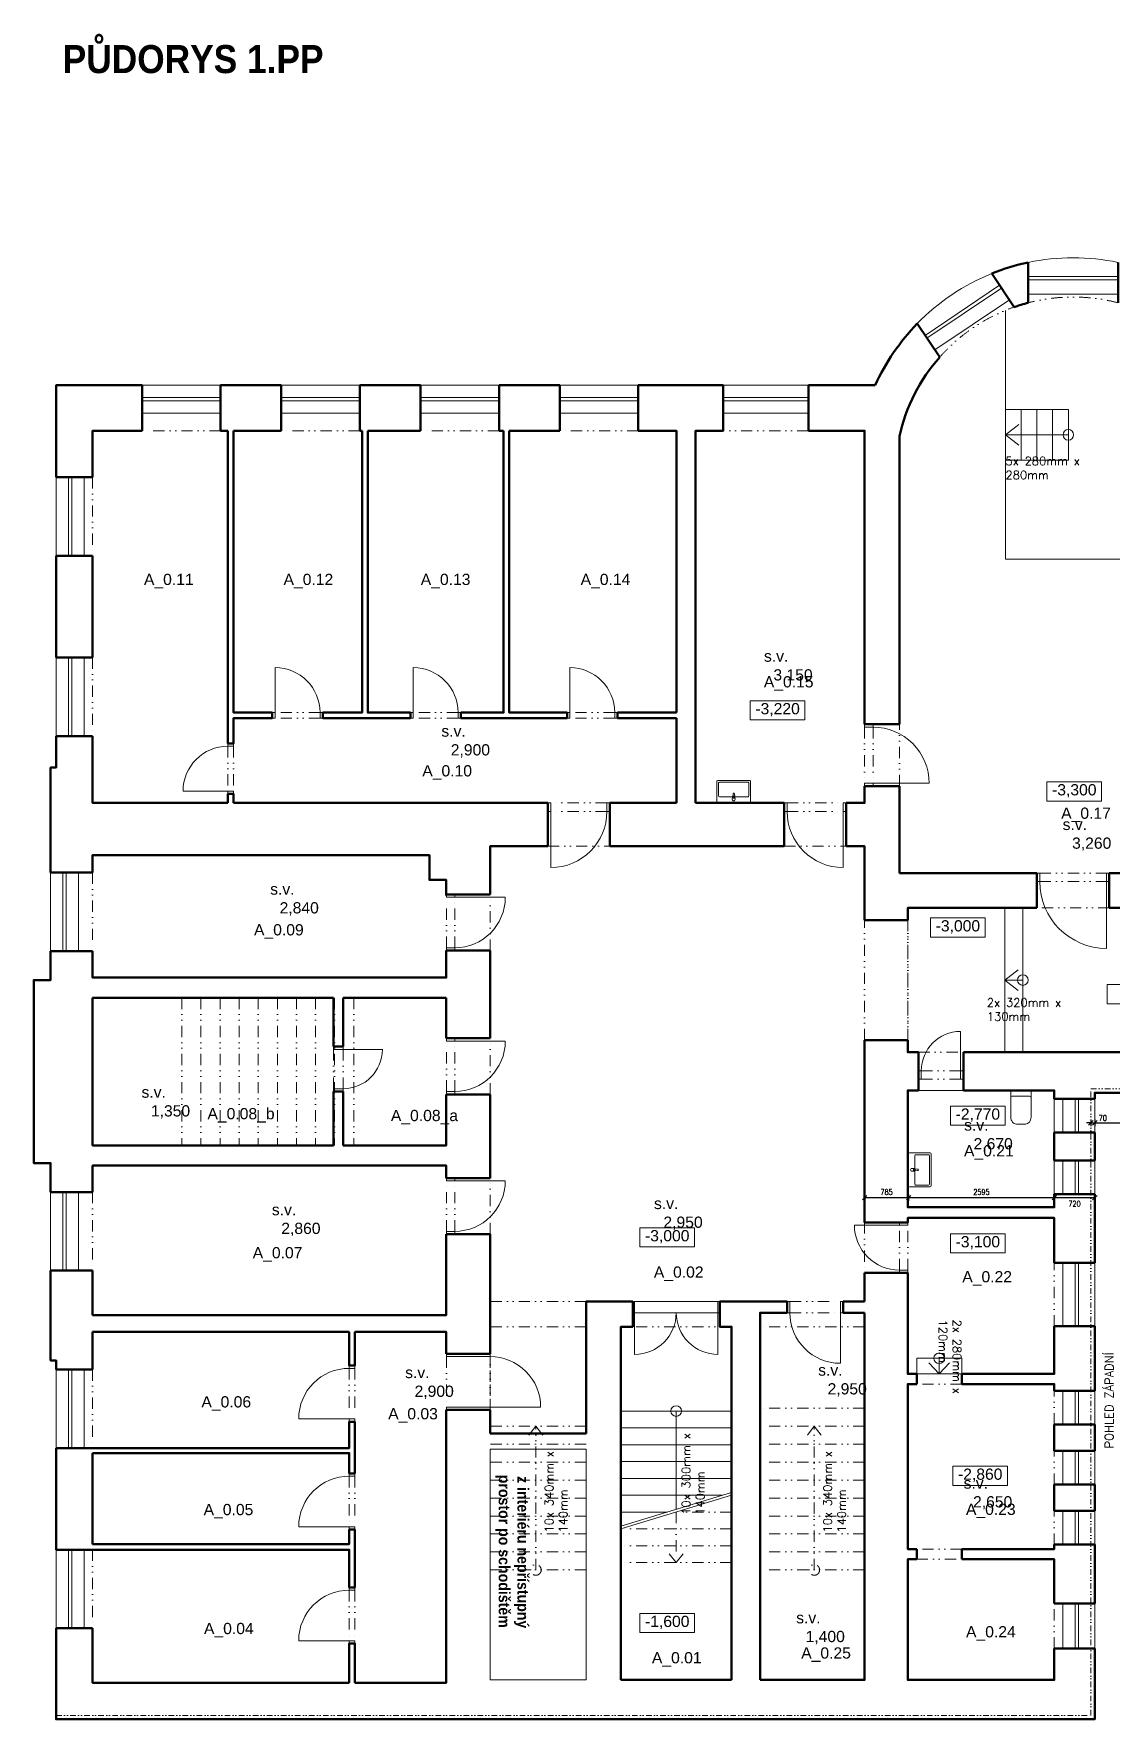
# Model space of a CAD drawing. Header units: millimetres. Extents: x 89194 to 559352, y -753138 to -204019.
# Drawn here: x 312549 to 331744, y -340980 to -310960 of the extents above; entities that cross this region are included whole.
import ezdxf

# ---------------------------------------------------------------- set-up
doc = ezdxf.new("R2010")
doc.units = ezdxf.units.MM
doc.header["$LTSCALE"] = 400
doc.header["$PDMODE"] = 3
doc.linetypes.add('DIVIDE', pattern=[1.25, 0.5, -0.25, 0, -0.25, 0, -0.25])
for name, color, linetype, lineweight in [('RG_dveře', 3, 'Continuous', 9), ('RG_koty', 7, 'Continuous', 9), ('RG_okna', 3, 'Continuous', 9), ('RG_pohled', 200, 'Continuous', 9), ('RG_popisy', 11, 'Continuous', 9), ('RG_schodiště', 94, 'Continuous', 9), ('RG_zařízováky', 4, 'Continuous', 9), ('RG_zdivo stavajici', 30, 'Continuous', 50), ('RG_zdivo stávající', 30, 'Continuous', 50), ('RG_čerch 2', 6, 'DIVIDE', 9)]:
    doc.layers.add(name, color=color, linetype=linetype, lineweight=lineweight)
doc.styles.add('Arial 100', font='Arial.ttf', dxfattribs={"height": 100})
doc.styles.add('Arial 250', font='Arial Bold.ttf', dxfattribs={"height": 250})
doc.styles.add('Arial 350', font='Arial Bold.ttf', dxfattribs={"height": 350})
doc.styles.add('Koty', font='romans.shx', dxfattribs={"width": 0.8})
doc.styles.get("Standard").update_dxf_attribs({"font": 'romans.shx', "height": 100})
doc.dimstyles.new('RG_50_vnitřní', dxfattribs={"dimscale": 50, "dimtxt": 2, "dimasz": 1.6, "dimexe": 1.15, "dimexo": 0, "dimgap": 1, "dimtad": 1, "dimdec": 0, "dimrnd": 5, "dimzin": 0, "dimdsep": 46, "dimtxsty": 'Koty', "dimblk1": 'OBLIQUE', "dimblk2": 'OBLIQUE', "dimsah": 1, "dimcen": 0.09, "dimclrd": 256, "dimclre": 256, "dimclrt": 2, "dimazin": 0, "dimtfac": 1, "dimtdec": 0, "dimtmove": 2, "dimatfit": 3, "dimfxl": 1.15, "dimfxlon": 1, "dimtolj": 1, "dimtzin": 0, "dimarcsym": 0})

# ---------------------------------------------------------------- blocks, each defined once
blk = doc.blocks.new('okno_oblouk')
at = {"layer": 'RG_okna'}
for points in [[(109066, -107732), (110666, -107732)], [(109066, -107985), (110666, -107985)], [(109066, -108045), (110666, -108045)]]:
    blk.add_lwpolyline(points, dxfattribs=at)
blk.add_arc((109866, -104509), 3871, 258.0738, 281.9262, dxfattribs=at)
at = {"layer": 'RG_zdivo stávající'}
for points in [[(109066, -107577), (109066, -108296)], [(110666, -107577), (110666, -108296)]]:
    blk.add_lwpolyline(points, dxfattribs=at)
at = {"layer": 'RG_čerch 2'}
blk.add_arc((109866, -104509), 3171, 255.3884, 284.6116, dxfattribs=at)
blk = doc.blocks.new('*U30')
blk.add_line((-350, -293), (-350, -1293))
for points in [[(-400, -143), (-350, -143), (-350, -293), (-400, -293)], [(700, -143), (650, -143), (650, -293), (700, -293)]]:
    blk.add_lwpolyline(points)
blk.add_arc((-350, -293), 1000, 270, 0)
at = {"layer": 'RG_zdivo stávající'}
for p, q in [((-400, -143), (-400, -293)), ((700, -143), (700, -293))]:
    blk.add_line(p, q, dxfattribs=at)
at = {"layer": 'RG_čerch 2'}
for p, q in [((650, -143), (-350, -143)), ((650, -293), (-350, -293))]:
    blk.add_line(p, q, dxfattribs=at)
blk = doc.blocks.new('*U31')
blk.add_line((350, -293), (350, -993))
for points in [[(-400, -143), (-350, -143), (-350, -293), (-400, -293)], [(400, -143), (350, -143), (350, -293), (400, -293)]]:
    blk.add_lwpolyline(points)
blk.add_arc((350, -293), 700, 180, 270)
at = {"layer": 'RG_zdivo stávající'}
for p, q in [((-400, -143), (-400, -293)), ((400, -143), (400, -293))]:
    blk.add_line(p, q, dxfattribs=at)
at = {"layer": 'RG_čerch 2'}
for p, q in [((-350, -143), (350, -143)), ((-350, -293), (350, -293))]:
    blk.add_line(p, q, dxfattribs=at)
blk = doc.blocks.new('umyv_16')
at = {"layer": 'RG_zařízováky', "linetype": 'Continuous', "lineweight": 20}
for p, q in [((303632, -112272), (303632, -112842)), ((304017, -112257), (303647, -112257)), ((304032, -112842), (304032, -112272)), ((303692, -112532), (303734, -112536)), ((303732, -112544), (303717, -112544)), ((303717, -112544), (303717, -112571)), ((303717, -112571), (303732, -112571)), ((303742, -112302), (303742, -112812)), ((303743, -112540), (303796, -112546)), ((303796, -112568), (303743, -112575)), ((303987, -112287), (303757, -112287)), ((304002, -112812), (304002, -112302)), ((303647, -112857), (304017, -112857)), ((303734, -112578), (303692, -112582)), ((303757, -112827), (303987, -112827))]:
    blk.add_line(p, q, dxfattribs=at)
at = {"layer": 'RG_zařízováky', "linetype": 'Continuous', "lineweight": 20, "extrusion": (0, 0, -1)}
for centre, major_axis, start_param, end_param in [((303647, -112272), (10.6, 10.6), 3.926991, 5.497787), ((304017, -112272), (-10.6, 10.6), 0.785398, 2.356194), ((303692, -112557), (17.7, 17.7), 2.356194, 5.497787), ((303732, -112557), (-9.62, 9.62), 0.785398, 3.926991), ((303732, -112557), (-14.9, 14.9), 0.875625, 1.35736), ((303757, -112302), (10.6, 10.6), 3.926991, 5.497787), ((303732, -112557), (-14.9, 14.9), 1.35736, 3.355029), ((303795, -112557), (-7.91, 7.91), 0.909996, 3.802393), ((303987, -112302), (-10.6, 10.6), 0.785398, 2.356194), ((303647, -112842), (-10.6, 10.6), 3.926991, 5.497787), ((303732, -112557), (-14.9, 14.9), 3.355029, 3.836764), ((303757, -112812), (-10.6, 10.6), 3.926991, 5.497787), ((303987, -112812), (10.6, 10.6), 0.785398, 2.356194), ((304017, -112842), (10.6, 10.6), 0.785398, 2.356194)]:
    blk.add_ellipse(centre, major_axis=major_axis, ratio=1, start_param=start_param, end_param=end_param, dxfattribs=at)
blk = doc.blocks.new('*U27')
blk.add_line((650, -293), (650, -1293))
for points in [[(-400, -143), (-350, -143), (-350, -293), (-400, -293)], [(700, -143), (650, -143), (650, -293), (700, -293)]]:
    blk.add_lwpolyline(points)
blk.add_arc((650, -293), 1000, 180, 270)
at = {"layer": 'RG_zdivo stávající'}
for p, q in [((-400, -143), (-400, -293)), ((700, -143), (700, -293))]:
    blk.add_line(p, q, dxfattribs=at)
at = {"layer": 'RG_čerch 2'}
for p, q in [((-350, -143), (650, -143)), ((-350, -293), (650, -293))]:
    blk.add_line(p, q, dxfattribs=at)
blk = doc.blocks.new('*U28')
blk.add_line((-350, -293), (-350, -1293))
for points in [[(-400, -143), (-350, -143), (-350, -293), (-400, -293)], [(700, -143), (650, -143), (650, -293), (700, -293)]]:
    blk.add_lwpolyline(points)
blk.add_arc((-350, -293), 1000, 270, 0)
at = {"layer": 'RG_zdivo stávající'}
for p, q in [((-400, -143), (-400, -293)), ((700, -143), (700, -293))]:
    blk.add_line(p, q, dxfattribs=at)
at = {"layer": 'RG_čerch 2'}
for p, q in [((650, -143), (-350, -143)), ((650, -293), (-350, -293))]:
    blk.add_line(p, q, dxfattribs=at)
blk = doc.blocks.new('*U20')
blk.add_line((550, -293), (550, -1193))
for points in [[(-400, -143), (-350, -143), (-350, -293), (-400, -293)], [(600, -143), (550, -143), (550, -293), (600, -293)]]:
    blk.add_lwpolyline(points)
blk.add_arc((550, -293), 900, 180, 270)
at = {"layer": 'RG_zdivo stávající'}
for p, q in [((-400, -143), (-400, -293)), ((600, -143), (600, -293))]:
    blk.add_line(p, q, dxfattribs=at)
at = {"layer": 'RG_čerch 2'}
for p, q in [((-350, -143), (550, -143)), ((-350, -293), (550, -293))]:
    blk.add_line(p, q, dxfattribs=at)
blk = doc.blocks.new('*U29')
blk.add_line((-350, -293), (-350, -1093))
for points in [[(-400, -143), (-350, -143), (-350, -293), (-400, -293)], [(500, -143), (450, -143), (450, -293), (500, -293)]]:
    blk.add_lwpolyline(points)
blk.add_arc((-350, -293), 800, 270, 0)
at = {"layer": 'RG_zdivo stávající'}
for p, q in [((-400, -143), (-400, -293)), ((500, -143), (500, -293))]:
    blk.add_line(p, q, dxfattribs=at)
at = {"layer": 'RG_čerch 2'}
for p, q in [((450, -143), (-350, -143)), ((450, -293), (-350, -293))]:
    blk.add_line(p, q, dxfattribs=at)
blk = doc.blocks.new('*U24')
blk.add_line((650, -293), (650, -1193))
for points in [[(-300, -143), (-250, -143), (-250, -293), (-300, -293)], [(700, -143), (650, -143), (650, -293), (700, -293)]]:
    blk.add_lwpolyline(points)
blk.add_arc((650, -293), 900, 180, 270)
at = {"layer": 'RG_zdivo stávající'}
for p, q in [((-300, -143), (-300, -293)), ((700, -143), (700, -293))]:
    blk.add_line(p, q, dxfattribs=at)
at = {"layer": 'RG_čerch 2'}
for p, q in [((-250, -143), (650, -143)), ((-250, -293), (650, -293))]:
    blk.add_line(p, q, dxfattribs=at)
blk = doc.blocks.new('wc_1')
at = {"layer": 'RG_zařízováky', "linetype": 'Continuous', "lineweight": 20}
for p, q in [((307541, -110025), (307543, -110005)), ((307541, -110185), (307541, -110025)), ((307543, -110005), (307551, -109986)), ((307551, -109986), (307562, -109969)), ((307562, -109969), (307578, -109954)), ((307578, -109954), (307597, -109941)), ((307597, -109941), (307619, -109932)), ((307619, -109932), (307642, -109926)), ((307642, -109926), (307667, -109925)), ((307667, -109925), (308141, -109925)), ((308040, -109950), (308040, -110105)), ((308040, -110105), (308040, -110260)), ((308141, -109925), (308141, -110285)), ((307543, -110204), (307541, -110185)), ((307551, -110223), (307543, -110204)), ((307562, -110240), (307551, -110223)), ((307578, -110255), (307562, -110240)), ((307597, -110268), (307578, -110255)), ((307619, -110277), (307597, -110268)), ((307642, -110283), (307619, -110277)), ((307667, -110285), (307642, -110283)), ((308141, -110285), (307667, -110285))]:
    blk.add_line(p, q, dxfattribs=at)
at = {"layer": 'RG_zařízováky', "linetype": 'Continuous', "lineweight": 20, "extrusion": (0, 0, -1)}
for centre, major_axis, start_param, end_param in [((308009, -109950), (-31.5, 0), 1.570796, 3.141593), ((308009, -110260), (31.5, 0), 0, 1.570796)]:
    blk.add_ellipse(centre, major_axis=major_axis, ratio=0.794118, start_param=start_param, end_param=end_param, dxfattribs=at)
blk = doc.blocks.new('*U25')
blk.add_line((-350, -293), (-350, -1483))
for points in [[(-400, -143), (-350, -143), (-350, -293), (-400, -293)], [(890, -143), (840, -143), (840, -293), (890, -293)]]:
    blk.add_lwpolyline(points)
blk.add_arc((-350, -293), 1190, 270, 0)
at = {"layer": 'RG_zdivo stávající'}
for p, q in [((-400, -143), (-400, -293)), ((890, -143), (890, -293))]:
    blk.add_line(p, q, dxfattribs=at)
at = {"layer": 'RG_čerch 2'}
for p, q in [((840, -143), (-350, -143)), ((840, -293), (-350, -293))]:
    blk.add_line(p, q, dxfattribs=at)
blk = doc.blocks.new('*U26')
blk.add_line((650, -293), (650, -1193))
for points in [[(-300, -93), (-250, -93), (-250, -293), (-300, -293)], [(700, -93), (650, -93), (650, -293), (700, -293)]]:
    blk.add_lwpolyline(points)
blk.add_arc((650, -293), 900, 180, 270)
at = {"layer": 'RG_zdivo stávající'}
for p, q in [((-300, -93), (-300, -293)), ((700, -93), (700, -293))]:
    blk.add_line(p, q, dxfattribs=at)
at = {"layer": 'RG_čerch 2'}
for p, q in [((-250, -93), (650, -93)), ((-250, -293), (650, -293))]:
    blk.add_line(p, q, dxfattribs=at)
blk = doc.blocks.new('*U23')
blk.add_line((-350, -143), (-350, 657))
for points in [[(-400, -243), (-350, -243), (-350, -143), (-400, -143)], [(500, -243), (450, -243), (450, -143), (500, -143)]]:
    blk.add_lwpolyline(points)
blk.add_arc((-350, -143), 800, 0, 90)
at = {"layer": 'RG_zdivo stávající'}
for p, q in [((-400, -243), (-400, -143)), ((500, -243), (500, -143))]:
    blk.add_line(p, q, dxfattribs=at)
at = {"layer": 'RG_čerch 2'}
for p, q in [((450, -143), (-350, -143)), ((450, -243), (-350, -243))]:
    blk.add_line(p, q, dxfattribs=at)
blk = doc.blocks.new('*U21')
blk.add_line((550, -293), (550, -993))
for points in [[(-200, -123), (-150, -123), (-150, -293), (-200, -293)], [(600, -123), (550, -123), (550, -293), (600, -293)]]:
    blk.add_lwpolyline(points)
blk.add_arc((550, -293), 700, 180, 270)
at = {"layer": 'RG_zdivo stávající'}
for p, q in [((-200, -123), (-200, -293)), ((600, -123), (600, -293))]:
    blk.add_line(p, q, dxfattribs=at)
at = {"layer": 'RG_čerch 2'}
for p, q in [((-150, -123), (550, -123)), ((-150, -293), (550, -293))]:
    blk.add_line(p, q, dxfattribs=at)
blk = doc.blocks.new('*U22')
blk.add_line((-250, -293), (-250, -1193))
for points in [[(-300, 487), (-250, 487), (-250, -293), (-300, -293)], [(700, 487), (650, 487), (650, -293), (700, -293)]]:
    blk.add_lwpolyline(points)
blk.add_arc((-250, -293), 900, 270, 0)
at = {"layer": 'RG_zdivo stávající'}
for p, q in [((-300, 487), (-300, -293)), ((700, 487), (700, -293))]:
    blk.add_line(p, q, dxfattribs=at)
at = {"layer": 'RG_čerch 2'}
for p, q in [((650, 487), (-250, 487)), ((650, -293), (-250, -293))]:
    blk.add_line(p, q, dxfattribs=at)
blk = doc.blocks.new('*U19')
blk.add_line((-250, -193), (-250, 707))
for points in [[(-300, -293), (-250, -293), (-250, -193), (-300, -193)], [(700, -293), (650, -293), (650, -193), (700, -193)]]:
    blk.add_lwpolyline(points)
blk.add_arc((-250, -193), 900, 0, 90)
at = {"layer": 'RG_zdivo stávající'}
for p, q in [((-300, -293), (-300, -193)), ((700, -293), (700, -193))]:
    blk.add_line(p, q, dxfattribs=at)
at = {"layer": 'RG_čerch 2'}
for p, q in [((650, -193), (-250, -193)), ((650, -293), (-250, -293))]:
    blk.add_line(p, q, dxfattribs=at)
blk = doc.blocks.new('_Oblique')
at = {"color": 0, "linetype": 'ByBlock', "lineweight": -2}
blk.add_line((-0.5, -0.5), (0.5, 0.5), dxfattribs=at)
blk = doc.blocks.new('*D217')
at = {"layer": 'Defpoints', "color": 0, "transparency": 16777216}
for p in [(327349, -331555), (328133, -331555), (328133, -331690)]:
    blk.add_point(p, dxfattribs=at)
at = {"layer": 'RG_koty', "lineweight": -2, "transparency": 16777216}
for p, q in [((327349, -331632), (327349, -331747)), ((327349, -331690), (328133, -331690)), ((328133, -331632), (328133, -331747))]:
    blk.add_line(p, q, dxfattribs=at)
at = {"layer": 'RG_koty', "lineweight": -2, "transparency": 16777216, "xscale": 80, "yscale": 80, "zscale": 80, "rotation": 180}
blk.add_blockref('_Oblique', (327349, -331690), dxfattribs=at)
at = {"layer": 'RG_koty', "lineweight": -2, "transparency": 16777216, "xscale": 80, "yscale": 80, "zscale": 80}
blk.add_blockref('_Oblique', (328133, -331690), dxfattribs=at)
at = {"layer": 'RG_koty', "color": 2, "transparency": 16777216, "insert": (327741, -331590), "char_height": 100, "attachment_point": 5, "style": 'Koty'}
blk.add_mtext('\\A1;785', dxfattribs=at)
blk = doc.blocks.new('*D218')
at = {"layer": 'Defpoints', "color": 0, "transparency": 16777216}
for p in [(328133, -331555), (330729, -331690), (330729, -331860)]:
    blk.add_point(p, dxfattribs=at)
at = {"layer": 'RG_koty', "lineweight": -2, "transparency": 16777216}
for p, q in [((328133, -331632), (328133, -331747)), ((328133, -331690), (330729, -331690)), ((330729, -331747), (330729, -331632))]:
    blk.add_line(p, q, dxfattribs=at)
at = {"layer": 'RG_koty', "lineweight": -2, "transparency": 16777216, "xscale": 80, "yscale": 80, "zscale": 80, "rotation": 180}
blk.add_blockref('_Oblique', (328133, -331690), dxfattribs=at)
at = {"layer": 'RG_koty', "lineweight": -2, "transparency": 16777216, "xscale": 80, "yscale": 80, "zscale": 80}
blk.add_blockref('_Oblique', (330729, -331690), dxfattribs=at)
at = {"layer": 'RG_koty', "color": 2, "transparency": 16777216, "insert": (329431, -331590), "char_height": 100, "attachment_point": 5, "style": 'Koty'}
blk.add_mtext('\\A1;2595', dxfattribs=at)
blk = doc.blocks.new('*D219')
at = {"layer": 'Defpoints', "color": 0, "transparency": 16777216}
for p in [(331449, -331690), (330729, -331860), (331449, -331860)]:
    blk.add_point(p, dxfattribs=at)
at = {"layer": 'RG_koty', "lineweight": -2, "transparency": 16777216}
for p, q in [((330729, -331747), (330729, -331632)), ((330729, -331690), (331449, -331690)), ((331449, -331747), (331449, -331632))]:
    blk.add_line(p, q, dxfattribs=at)
at = {"layer": 'RG_koty', "lineweight": -2, "transparency": 16777216, "xscale": 80, "yscale": 80, "zscale": 80, "rotation": 180}
blk.add_blockref('_Oblique', (330729, -331690), dxfattribs=at)
at = {"layer": 'RG_koty', "lineweight": -2, "transparency": 16777216, "xscale": 80, "yscale": 80, "zscale": 80}
blk.add_blockref('_Oblique', (331449, -331690), dxfattribs=at)
at = {"layer": 'RG_koty', "color": 2, "transparency": 16777216, "insert": (331089, -331799), "char_height": 100, "attachment_point": 5, "style": 'Koty'}
blk.add_mtext('\\A1;720', dxfattribs=at)
blk = doc.blocks.new('*D243')
at = {"layer": 'Defpoints', "color": 0, "transparency": 16777216}
for p in [(331379, -329750), (331449, -329820), (331449, -330357)]:
    blk.add_point(p, dxfattribs=at)
at = {"layer": 'RG_koty', "lineweight": -2, "transparency": 16777216}
for p, q in [((331379, -330357), (331299, -330357)), ((331379, -330300), (331379, -330415)), ((331379, -330357), (331449, -330357)), ((331449, -330300), (331449, -330415)), ((331449, -330357), (331529, -330357))]:
    blk.add_line(p, q, dxfattribs=at)
at = {"layer": 'RG_koty', "lineweight": -2, "transparency": 16777216, "xscale": 80, "yscale": 80, "zscale": 80}
blk.add_blockref('_Oblique', (331379, -330357), dxfattribs=at)
at = {"layer": 'RG_koty', "lineweight": -2, "transparency": 16777216, "xscale": 80, "yscale": 80, "zscale": 80, "rotation": 180}
blk.add_blockref('_Oblique', (331449, -330357), dxfattribs=at)
at = {"layer": 'RG_koty', "color": 2, "transparency": 16777216, "insert": (331592, -330271), "char_height": 100, "attachment_point": 5, "style": 'Koty'}
blk.add_mtext('\\A1;70', dxfattribs=at)
blk = doc.blocks.new('*D244')
at = {"layer": 'Defpoints', "color": 0, "transparency": 16777216}
for p in [(331449, -329820), (333858, -329820), (333858, -330357)]:
    blk.add_point(p, dxfattribs=at)
at = {"layer": 'RG_koty', "lineweight": -2, "transparency": 16777216}
for p, q in [((331449, -330300), (331449, -330415)), ((331449, -330357), (333858, -330357)), ((333858, -330300), (333858, -330415))]:
    blk.add_line(p, q, dxfattribs=at)
at = {"layer": 'RG_koty', "lineweight": -2, "transparency": 16777216, "xscale": 80, "yscale": 80, "zscale": 80, "rotation": 180}
blk.add_blockref('_Oblique', (331449, -330357), dxfattribs=at)
at = {"layer": 'RG_koty', "lineweight": -2, "transparency": 16777216, "xscale": 80, "yscale": 80, "zscale": 80}
blk.add_blockref('_Oblique', (333858, -330357), dxfattribs=at)
at = {"layer": 'RG_koty', "color": 2, "transparency": 16777216, "insert": (332653, -330257), "char_height": 100, "attachment_point": 5, "style": 'Koty'}
blk.add_mtext('\\A1;2410', dxfattribs=at)

msp = doc.modelspace()

# ---------------------------------------------------------------- linework, layer by layer
at = {"layer": 'RG_koty'}
for points in [[(326285.5, -322839), (325310.1, -322839), (325310.1, -323181.9), (326285.5, -323181.9)], [(331570.8, -324283.4), (330595.3, -324283.4), (330595.3, -324626.3), (331570.8, -324626.3)], [(329497.4, -326706.1), (328522, -326706.1), (328522, -327049), (329497.4, -327049)], [(332645.5, -327892.9), (331670.1, -327892.9), (331670.1, -328235.8), (332645.5, -328235.8)], [(329853.1, -330058.6), (328877.6, -330058.6), (328877.6, -330401.5), (329853.1, -330401.5)], [(324319.9, -332225.1), (323344.5, -332225.1), (323344.5, -332568), (324319.9, -332568)], [(329853.1, -332332.5), (328877.6, -332332.5), (328877.6, -332675.4), (329853.1, -332675.4)], [(329895, -336472.2), (328919.5, -336472.2), (328919.5, -336815.1), (329895, -336815.1)], [(324319.9, -339094), (323344.5, -339094), (323344.5, -339436.9), (324319.9, -339436.9)]]:
    msp.add_lwpolyline(points, close=True, dxfattribs=at)
at = {"layer": 'RG_okna'}
for p, q in [((323251.8, -333740.2), (323251.8, -334481.9)), ((324735.3, -333740.2), (324735.3, -334481.9))]:
    msp.add_line(p, q, dxfattribs=at)
for points in [[(315878.5, -317220.2), (314478.5, -317220.2)], [(318358.5, -317220.2), (316958.5, -317220.2)], [(320838.5, -317220.2), (319438.5, -317220.2)], [(323318.5, -317220.2), (321918.5, -317220.2)], [(326348.5, -317220.2), (324828.5, -317220.2)], [(315878.5, -317440.2), (314478.5, -317440.2)], [(315878.5, -317500.2), (314478.5, -317500.2)], [(318358.5, -317440.2), (316958.5, -317440.2)], [(318358.5, -317500.2), (316958.5, -317500.2)], [(320838.5, -317440.2), (319438.5, -317440.2)], [(320838.5, -317500.2), (319438.5, -317500.2)], [(323318.5, -317440.2), (321918.5, -317440.2)], [(323318.5, -317500.2), (321918.5, -317500.2)], [(326348.5, -317440.2), (324828.5, -317440.2)], [(326348.5, -317500.2), (324828.5, -317500.2)], [(315878.5, -317720.2), (314478.5, -317720.2)], [(318358.5, -317720.2), (316958.5, -317720.2)], [(320838.5, -317720.2), (319438.5, -317720.2)], [(323318.5, -317720.2), (321918.5, -317720.2)], [(326348.5, -317720.2), (324828.5, -317720.2)], [(312948.5, -318860.2), (312948.5, -320260.2)], [(313168.5, -318860.2), (313168.5, -320260.2)], [(313228.5, -318860.2), (313228.5, -320260.2)], [(313448.5, -318860.2), (313448.5, -320260.2)], [(312948.5, -322070.2), (312948.5, -323470.2)], [(313168.5, -322070.2), (313168.5, -323470.2)], [(313228.5, -322070.2), (313228.5, -323470.2)], [(313448.5, -322070.2), (313448.5, -323470.2)], [(312848.5, -325900.2), (312848.5, -327300.2)], [(313068.5, -325900.2), (313068.5, -327300.2)], [(313128.5, -325900.2), (313128.5, -327300.2)], [(313348.5, -325900.2), (313348.5, -327300.2)], [(330878.5, -330530.2), (330878.5, -329930.2)], [(331098.5, -330530.2), (331098.5, -329930.2)], [(331158.5, -330530.2), (331158.5, -329930.2)], [(331448.5, -330530.2), (331448.5, -329930.2)], [(330878.5, -331630.2), (330878.5, -331030.2)], [(331098.5, -331630.2), (331098.5, -331030.2)], [(331158.5, -331630.2), (331158.5, -331030.2)], [(331448.5, -331630.2), (331448.5, -331030.2)], [(312848.5, -331590.2), (312848.5, -332990.2)], [(313068.5, -331590.2), (313068.5, -332990.2)], [(313128.5, -331590.2), (313128.5, -332990.2)], [(313348.5, -331590.2), (313348.5, -332990.2)], [(330878.5, -333980.2), (330878.5, -332850.2)], [(331098.5, -333980.2), (331098.5, -332850.2)], [(331158.5, -333980.2), (331158.5, -332850.2)], [(331448.5, -333980.2), (331448.5, -332850.2)], [(323218.5, -333539.5), (323251.8, -333539.5), (323251.8, -333740.2), (323218.5, -333740.2)], [(323251.8, -333539.5), (324735.3, -333539.5)], [(324735.3, -333740.2), (323251.8, -333740.2)], [(324768.5, -333539.5), (324735.3, -333539.5), (324735.3, -333740.2), (324768.5, -333740.2)], [(312948.5, -334750.2), (312948.5, -336150.2)], [(313168.5, -334750.2), (313168.5, -336150.2)], [(313228.5, -334750.2), (313228.5, -336150.2)], [(313448.5, -334750.2), (313448.5, -336150.2)], [(330878.5, -335730.2), (330878.5, -335130.2)], [(331098.5, -335730.2), (331098.5, -335130.2)], [(331158.5, -335730.2), (331158.5, -335130.2)], [(331448.5, -335730.2), (331448.5, -335130.2)], [(330878.5, -336800.2), (330878.5, -336200.2)], [(331098.5, -336800.2), (331098.5, -336200.2)], [(331158.5, -336800.2), (331158.5, -336200.2)], [(331448.5, -336800.2), (331448.5, -336200.2)], [(330878.5, -337870.2), (330878.5, -337270.2)], [(331098.5, -337870.2), (331098.5, -337270.2)], [(331158.5, -337870.2), (331158.5, -337270.2)], [(331448.5, -337870.2), (331448.5, -337270.2)], [(312948.5, -337960.2), (312948.5, -339360.2)], [(313168.5, -337960.2), (313168.5, -339360.2)], [(313228.5, -337960.2), (313228.5, -339360.2)], [(313448.5, -337960.2), (313448.5, -339360.2)], [(330878.5, -339720.2), (330878.5, -338920.2)], [(331098.5, -339720.2), (331098.5, -338920.2)], [(331158.5, -339720.2), (331158.5, -338920.2)], [(331448.5, -339720.2), (331448.5, -338920.2)]]:
    msp.add_lwpolyline(points, dxfattribs=at)
for centre, start, end in [((323251.8, -333740.2), 270.00002, 0.00002), ((324735.3, -333740.2), 179.99998, 269.99998)]:
    msp.add_arc(centre, 741.7, start, end, dxfattribs=at)
at = {"layer": 'RG_pohled'}
for points in [[(329858.5, -315887.7), (329858.5, -320320.2), (334158.5, -320320.2)], [(328308.5, -329780.2), (329108.5, -329780.2)], [(330728.5, -330530.2), (330728.5, -329930.2)], [(330728.5, -331630.2), (330728.5, -331030.2)], [(320678.5, -336170.2), (320678.5, -340280.2)], [(322388.5, -340280.2), (322388.5, -336170.2), (320678.5, -336170.2)], [(322388.5, -340280.2), (320678.5, -340280.2)]]:
    msp.add_lwpolyline(points, dxfattribs=at)
at = {"layer": 'RG_schodiště'}
for p, q in [((329858.5, -318104), (330094.4, -317920.6)), ((329858.5, -318104), (330094.4, -318287.3)), ((329848.5, -327815.2), (330084.4, -327631.8)), ((329848.5, -327815.2), (330084.4, -327998.5)), ((328678.5, -334830.2), (328495.2, -334634.3)), ((328678.5, -334830.2), (328861.8, -334634.3))]:
    msp.add_line(p, q, dxfattribs=at)
for points in [[(329858.5, -317654), (330978.5, -317654)], [(330138.5, -317654), (330138.5, -318554)], [(330418.5, -317654), (330418.5, -318554)], [(330698.5, -317654), (330698.5, -318554)], [(330978.5, -317654), (330978.5, -318554)], [(330978.5, -318104), (329858.5, -318104)], [(329858.5, -318554), (330978.5, -318554)], [(329848.5, -329100.2), (329848.5, -326530.2)], [(330168.5, -329100.2), (330168.5, -326530.2)], [(330168.5, -327815.2), (329848.5, -327815.2)], [(329078.5, -334830.2), (329078.5, -334550.2), (328278.5, -334550.2), (328278.5, -334830.2)], [(328678.5, -334550.2), (328678.5, -334830.2)], [(329078.5, -334830.2), (328278.5, -334830.2)], [(324978.5, -335490.2), (323008.5, -335490.2)], [(323993.5, -335490.2), (323993.5, -337240.2)], [(324978.5, -335790.2), (323008.5, -335790.2)], [(324978.5, -336090.2), (323008.5, -336090.2)], [(324978.5, -336390.2), (323008.5, -336390.2)], [(324978.5, -336690.2), (323008.5, -336690.2)], [(324978.5, -336940.2), (323008.5, -337540.2)], [(324814.4, -336990.2), (323008.5, -336990.2)], [(324978.5, -336990.2), (323008.5, -337590.2)], [(323829.4, -337290.2), (323008.5, -337290.2)]]:
    msp.add_lwpolyline(points, dxfattribs=at)
for centre in [(330978.5, -318104), (330168.5, -327815.2), (328678.5, -334550.2), (323993.5, -335490.2)]:
    msp.add_circle(centre, 94.7, dxfattribs=at)
at = {"layer": 'RG_zdivo stavajici'}
for points in [[(331448.5, -329930.2), (331448.5, -329820.2), (332253.5, -329820.2), (332253.5, -329100.2)], [(331448.5, -331030.2), (331448.5, -330530.2)], [(331448.5, -332850.2), (331448.5, -331630.2)], [(331448.5, -335130.2), (331448.5, -333980.2)], [(331448.5, -336200.2), (331448.5, -335730.2)], [(331448.5, -337270.2), (331448.5, -336800.2)], [(331448.5, -338920.2), (331448.5, -337870.2)], [(322163.5, -340980.2), (331448.5, -340980.2), (331448.5, -339720.2)]]:
    msp.add_lwpolyline(points, dxfattribs=at)
at = {"layer": 'RG_zdivo stávající'}
for points in [[(330263.5, -315033.7, 0.0439206), (329614.2, -315231.7, 0.0439206)], [(330263.5, -315752.7, 0.0204506), (330015.5, -315828.4, 0.0204506)], [(328286.4, -316124.4, 0.0862981), (327538.9, -317220.2, 0.0862981)], [(328687.6, -316721, 0.1267224), (327968.5, -318130.2), (327968.5, -323260.2)]]:
    msp.add_lwpolyline(points, format="xyb", dxfattribs=at)
for points in [[(314478.5, -317220.2), (312948.5, -317220.2), (312948.5, -318860.2)], [(314478.5, -318030.2), (314478.5, -317220.2)], [(315878.5, -318030.2), (315878.5, -317220.2)], [(315878.5, -317220.2), (316958.5, -317220.2)], [(316958.5, -318030.2), (316958.5, -317220.2)], [(318358.5, -318030.2), (318358.5, -317220.2)], [(318358.5, -317220.2), (319438.5, -317220.2)], [(319438.5, -318030.2), (319438.5, -317220.2)], [(321918.5, -317220.2), (320838.5, -317220.2)], [(320838.5, -318030.2), (320838.5, -317220.2)], [(321918.5, -318030.2), (321918.5, -317220.2)], [(324828.5, -317220.2), (323318.5, -317220.2)], [(323318.5, -318030.2), (323318.5, -317220.2)], [(324828.5, -318030.2), (324828.5, -317220.2)], [(327538.9, -317220.2), (326348.5, -317220.2)], [(326348.5, -318030.2), (326348.5, -317220.2)], [(313598.5, -318860.2), (313598.5, -318030.2), (314478.5, -318030.2)], [(316008.5, -318030.2), (315878.5, -318030.2)], [(316008.5, -318030.2), (316008.5, -323600.2), (316108.5, -323600.2), (316108.5, -323150.2), (316798.5, -323150.2), (316798.5, -323050.2), (316108.5, -323050.2), (316108.5, -318030.2)], [(316958.5, -318030.2), (316108.5, -318030.2)], [(318398.5, -318030.2), (318398.5, -323050.2), (317698.5, -323050.2), (317698.5, -323150.2), (319258.5, -323150.2)], [(318398.5, -318030.2), (318358.5, -318030.2)], [(319438.5, -318030.2), (318498.5, -318030.2)], [(319258.5, -323050.2), (318498.5, -323050.2), (318498.5, -318030.2)], [(320918.5, -318030.2), (320918.5, -323050.2), (320158.5, -323050.2), (320158.5, -323150.2), (322048.5, -323150.2)], [(320838.5, -318030.2), (320918.5, -318030.2)], [(321018.5, -318030.2), (321918.5, -318030.2)], [(322048.5, -323050.2), (321018.5, -323050.2), (321018.5, -318030.2)], [(323318.5, -318030.2), (323998.5, -318030.2), (323998.5, -323050.2)], [(324338.5, -324660.2), (324338.5, -318030.2), (324828.5, -318030.2)], [(326348.5, -318030.2), (327348.5, -318030.2), (327348.5, -323260.2)], [(313598.5, -318860.2), (312948.5, -318860.2)], [(312948.5, -320260.2), (312948.5, -322070.2)], [(313598.5, -320260.2), (312948.5, -320260.2)], [(313598.5, -322070.2), (313598.5, -320260.2)], [(313598.5, -322070.2), (312948.5, -322070.2)], [(323998.5, -323150.2), (322948.5, -323150.2), (322948.5, -323050.2), (323998.5, -323050.2)], [(323998.5, -323150.2), (323998.5, -324660.2)], [(327348.5, -323260.2), (327968.5, -323260.2)], [(312948.5, -323470.2), (312948.5, -324030.2), (312848.5, -324030.2), (312848.5, -325900.2)], [(313598.5, -323470.2), (312948.5, -323470.2)], [(316008.5, -324660.2), (313598.5, -324660.2), (313598.5, -323470.2)], [(316108.5, -324660.2), (316108.5, -324500.2), (316008.5, -324500.2), (316008.5, -324660.2)], [(327348.5, -324360.2), (327348.5, -324660.2), (327018.5, -324660.2)], [(327348.5, -324360.2), (327968.5, -324360.2)], [(327968.5, -324360.2), (327968.5, -325910.2)], [(321708.5, -324660.2), (316108.5, -324660.2)], [(321708.5, -324660.2), (321708.5, -325430.2)], [(323998.5, -324660.2), (322808.5, -324660.2)], [(322808.5, -324660.2), (322808.5, -325430.2)], [(325918.5, -324660.2), (324338.5, -324660.2)], [(325918.5, -324660.2), (325918.5, -325430.2)], [(327018.5, -324660.2), (327018.5, -325430.2)], [(319898.5, -326310.2), (319898.5, -326030.2), (319598.5, -326030.2), (319598.5, -325590.2), (313598.5, -325590.2), (313598.5, -325900.2)], [(321708.5, -325430.2), (320678.5, -325430.2), (320678.5, -326290.2)], [(325918.5, -325430.2), (322808.5, -325430.2)], [(330418.5, -326530.2), (328118.5, -326530.2), (328118.5, -326745.2), (327348.5, -326745.2), (327348.5, -325430.2), (327018.5, -325430.2)], [(313598.5, -325900.2), (312848.5, -325900.2)], [(327968.5, -325910.2), (330418.5, -325910.2)], [(330418.5, -326530.2), (330418.5, -325910.2)], [(331708.5, -325910.2), (334158.5, -325910.2)], [(331708.5, -326530.2), (331708.5, -325910.2)], [(319898.5, -326290.2), (320678.5, -326290.2)], [(337469, -326861.6), (336511.8, -326530.2), (331708.5, -326530.2)], [(312848.5, -327300.2), (312848.5, -327815.2), (312548.5, -327815.2), (312548.5, -330475.2)], [(313598.5, -327300.2), (312848.5, -327300.2)], [(313598.5, -327300.2), (313598.5, -327770.2), (319898.5, -327770.2), (319898.5, -327290.2)], [(319898.5, -327290.2), (320678.5, -327290.2)], [(320678.5, -327290.2), (320678.5, -328850.2)], [(313598.5, -328130.2), (317888.5, -328130.2)], [(317888.5, -330760.2), (313598.5, -330760.2), (313598.5, -328130.2)], [(317888.5, -329000.2), (317888.5, -328130.2)], [(318058.5, -328130.2), (319898.5, -328130.2)], [(318058.5, -328130.2), (318058.5, -329000.2)], [(319898.5, -328130.2), (319898.5, -328850.2)], [(319898.5, -328850.2), (320678.5, -328850.2)], [(328308.5, -329100.2), (328118.5, -329100.2), (328118.5, -328885.2), (327348.5, -328885.2), (327348.5, -332130.2)], [(328308.5, -329780.2), (328308.5, -329100.2)], [(329108.5, -329780.2), (329108.5, -329100.2)], [(329108.5, -329100.2), (329848.5, -329100.2), (332253.5, -329100.2)], [(317888.5, -330760.2), (317888.5, -329800.2)], [(318058.5, -329800.2), (318058.5, -330760.2)], [(319898.5, -329850.2), (319898.5, -330760.2), (318058.5, -330760.2)], [(319898.5, -329850.2), (320678.5, -329850.2)], [(320678.5, -329850.2), (320678.5, -331340.2)], [(328308.5, -329780.2), (328118.5, -329780.2), (328118.5, -331860.2), (330728.5, -331860.2), (330728.5, -331630.2)], [(330728.5, -329930.2), (330728.5, -329780.2), (329108.5, -329780.2)], [(330728.5, -329930.2), (331448.5, -329930.2)], [(312548.5, -330475.2), (312548.5, -331075.2), (312848.5, -331075.2), (312848.5, -331590.2)], [(330728.5, -331030.2), (330728.5, -330530.2)], [(330728.5, -330530.2), (331448.5, -330530.2)], [(331448.5, -330530.2), (331448.5, -331030.2)], [(330728.5, -331030.2), (331448.5, -331030.2)], [(313598.5, -331590.2), (313598.5, -331120.2), (319898.5, -331120.2), (319898.5, -331340.2)], [(319898.5, -331340.2), (320678.5, -331340.2)], [(313598.5, -331590.2), (312848.5, -331590.2)], [(330728.5, -331630.2), (331448.5, -331630.2)], [(331448.5, -331630.2), (331448.5, -332850.2)], [(328118.5, -332130.2), (327348.5, -332130.2)], [(330728.5, -332850.2), (330728.5, -332050.2), (328118.5, -332050.2), (328118.5, -332130.2)], [(319898.5, -332340.2), (319898.5, -333780.2), (313598.5, -333780.2)], [(319898.5, -332340.2), (320678.5, -332340.2), (320678.5, -334470.2)], [(330728.5, -332850.2), (331448.5, -332850.2)], [(312848.5, -332990.2), (312848.5, -334590.2), (312948.5, -334590.2), (312948.5, -334750.2)], [(313598.5, -332990.2), (312848.5, -332990.2)], [(313598.5, -333780.2), (313598.5, -332990.2)], [(327348.5, -333030.2), (327348.5, -333540.2)], [(328118.5, -333030.2), (327348.5, -333030.2)], [(328118.5, -333030.2), (328118.5, -334830.2), (328278.5, -334830.2)], [(320678.5, -335890.2), (322388.5, -335890.2), (322388.5, -333540.2), (323218.5, -333540.2), (323218.5, -333990.2), (323008.5, -333990.2), (323008.5, -340280.2)], [(324978.5, -340280.2), (324978.5, -333990.2), (324768.5, -333990.2), (324768.5, -333540.2), (325968.5, -333540.2), (325968.5, -333740.2), (325488.5, -333740.2), (325488.5, -340280.2)], [(327348.5, -333740.2), (327348.5, -340280.2), (325488.5, -340280.2)], [(327348.5, -333540.2), (326968.5, -333540.2), (326968.5, -333740.2), (327348.5, -333740.2)], [(313598.5, -334750.2), (313598.5, -334080.2)], [(313598.5, -334080.2), (318168.5, -334080.2)], [(318268.5, -334080.2), (318268.5, -334680.2), (318168.5, -334680.2), (318168.5, -334080.2)], [(318268.5, -334080.2), (319898.5, -334080.2), (319898.5, -334470.2)], [(329078.5, -334830.2), (330728.5, -334830.2), (330728.5, -333980.2)], [(330728.5, -333980.2), (331448.5, -333980.2)], [(331448.5, -333980.2), (331448.5, -335130.2)], [(319898.5, -334470.2), (320678.5, -334470.2)], [(313598.5, -334750.2), (312948.5, -334750.2)], [(328278.5, -335010.2), (328118.5, -335010.2), (328118.5, -337950.2), (328278.5, -337950.2)], [(328278.5, -334830.2), (328278.5, -335010.2)], [(329078.5, -335010.2), (329078.5, -334830.2)], [(330728.5, -335130.2), (330728.5, -335010.2), (329078.5, -335010.2)], [(330728.5, -335130.2), (331448.5, -335130.2)], [(319898.5, -335470.2), (319898.5, -340330.2), (318268.5, -340330.2)], [(320678.5, -335470.2), (320678.5, -335890.2)], [(313598.5, -336150.2), (313598.5, -336150.2), (318168.5, -336150.2), (318168.5, -335680.2), (318268.5, -335680.2), (318268.5, -336600.2), (318168.5, -336600.2), (318168.5, -336240.2), (313598.5, -336240.2)], [(330728.5, -336200.2), (330728.5, -335730.2)], [(330728.5, -335730.2), (331448.5, -335730.2)], [(331448.5, -335730.2), (331448.5, -336200.2)], [(312948.5, -336150.2), (312948.5, -337960.2)], [(313598.5, -336150.2), (312948.5, -336150.2)], [(330728.5, -336200.2), (331448.5, -336200.2)], [(313598.5, -337860.2), (313598.5, -336240.2)], [(330728.5, -337270.2), (330728.5, -336800.2)], [(330728.5, -336800.2), (331448.5, -336800.2)], [(331448.5, -336800.2), (331448.5, -337270.2)], [(330728.5, -337270.2), (331448.5, -337270.2)], [(313598.5, -337860.2), (318168.5, -337860.2), (318168.5, -337600.2), (318268.5, -337600.2), (318268.5, -338630.2), (318168.5, -338630.2), (318168.5, -337960.2), (313598.5, -337960.2)], [(313598.5, -337960.2), (312948.5, -337960.2)], [(328278.5, -338130.2), (328278.5, -337950.2)], [(329078.5, -337950.2), (330728.5, -337950.2), (330728.5, -337870.2)], [(329078.5, -338130.2), (329078.5, -337950.2)], [(330728.5, -337870.2), (331448.5, -337870.2)], [(331448.5, -337870.2), (331448.5, -338920.2)], [(328278.5, -338130.2), (328118.5, -338130.2), (328118.5, -340280.2), (330728.5, -340280.2), (330728.5, -339720.2)], [(330728.5, -338920.2), (330728.5, -338130.2), (329078.5, -338130.2)], [(330728.5, -338920.2), (331448.5, -338920.2)], [(331448.5, -339720.2), (331448.5, -340980.2), (312948.5, -340980.2), (312948.5, -339360.2)], [(313598.5, -339360.2), (312948.5, -339360.2)], [(318168.5, -340330.2), (313598.5, -340330.2), (313598.5, -339360.2)], [(318268.5, -340330.2), (318268.5, -339630.2), (318168.5, -339630.2), (318168.5, -340330.2)], [(330728.5, -339720.2), (331448.5, -339720.2)], [(324978.5, -340280.2), (323008.5, -340280.2)]]:
    msp.add_lwpolyline(points, dxfattribs=at)
at = {"layer": 'RG_čerch 2'}
for p, q in [((321493.5, -335760.2), (321310.2, -335996.1)), ((321493.5, -335760.2), (321676.8, -335996.1)), ((326453.5, -335760.2), (326270.2, -335996.1)), ((326453.5, -335760.2), (326636.8, -335996.1)), ((323993.5, -338190.2), (323810.2, -337954.3)), ((323993.5, -338190.2), (324176.8, -337954.3))]:
    msp.add_line(p, q, dxfattribs=at)
for points in [[(315878.5, -318030.2), (314478.5, -318030.2)], [(318358.5, -318030.2), (316958.5, -318030.2)], [(320838.5, -318030.2), (319438.5, -318030.2)], [(323318.5, -318030.2), (321918.5, -318030.2)], [(326348.5, -318030.2), (324828.5, -318030.2)], [(313598.5, -318860.2), (313598.5, -320260.2)], [(313598.5, -322070.2), (313598.5, -323470.2)], [(327968.5, -324360.2), (327968.5, -323260.2)], [(321708.5, -325430.2), (322808.5, -325430.2)], [(325918.5, -325430.2), (327018.5, -325430.2)], [(313598.5, -325900.2), (313598.5, -327300.2)], [(320678.5, -327290.2), (320678.5, -326290.2)], [(331708.5, -326530.2), (330418.5, -326530.2)], [(327348.5, -328885.2), (327348.5, -326745.2)], [(328118.5, -326745.2), (328118.5, -328885.2)], [(328118.5, -328885.2), (328118.5, -326745.2)], [(315188.5, -328130.2), (315188.5, -330760.2)], [(315528.5, -328130.2), (315528.5, -330760.2)], [(315868.5, -328130.2), (315868.5, -330760.2)], [(316208.5, -328130.2), (316208.5, -330760.2)], [(316548.5, -328130.2), (316548.5, -330760.2)], [(316888.5, -328130.2), (316888.5, -330760.2)], [(317228.5, -328130.2), (317228.5, -330760.2)], [(317568.5, -328130.2), (317568.5, -330760.2)], [(317908.5, -328130.2), (317908.5, -330760.2)], [(318248.5, -328130.2), (318248.5, -330760.2)], [(320678.5, -329850.2), (320678.5, -328850.2)], [(328308.5, -329100.2), (329208.5, -329100.2)], [(320678.5, -332340.2), (320678.5, -331340.2)], [(313598.5, -331590.2), (313598.5, -332990.2)], [(327348.5, -332130.2), (327348.5, -333030.2)], [(330728.5, -333980.2), (330728.5, -332850.2)], [(322388.5, -333540.2), (320678.5, -333540.2)], [(322388.5, -333990.2), (320678.5, -333990.2)], [(324978.5, -333990.2), (323008.5, -333990.2)], [(327348.5, -333990.2), (325488.5, -333990.2)], [(320678.5, -335470.2), (320678.5, -334470.2)], [(313598.5, -334750.2), (313598.5, -336150.2)], [(329078.5, -335010.2), (328278.5, -335010.2)], [(330728.5, -335730.2), (330728.5, -335130.2)], [(327348.5, -335440.2), (325488.5, -335440.2)], [(322388.5, -335760.2), (320678.5, -335760.2)], [(321493.5, -338320.2), (321493.5, -335760.2)], [(327348.5, -335760.2), (325638.5, -335760.2)], [(326453.5, -338320.2), (326453.5, -335760.2)], [(322388.5, -336080.2), (320678.5, -336080.2)], [(327348.5, -336080.2), (325638.5, -336080.2)], [(330728.5, -336800.2), (330728.5, -336200.2)], [(322388.5, -336400.2), (320678.5, -336400.2)], [(327348.5, -336400.2), (325638.5, -336400.2)], [(322388.5, -336720.2), (320678.5, -336720.2)], [(327348.5, -336720.2), (325638.5, -336720.2)], [(322388.5, -337040.2), (320678.5, -337040.2)], [(327348.5, -337040.2), (325638.5, -337040.2)], [(322388.5, -337360.2), (320678.5, -337360.2)], [(323993.5, -337290.2), (323993.5, -338190.2)], [(324978.5, -337290.2), (323993.5, -337290.2)], [(327348.5, -337360.2), (325638.5, -337360.2)], [(330728.5, -337870.2), (330728.5, -337270.2)], [(322388.5, -337680.2), (320678.5, -337680.2)], [(324978.5, -337590.2), (323008.5, -337590.2)], [(327348.5, -337680.2), (325638.5, -337680.2)], [(313598.5, -337960.2), (313598.5, -339360.2)], [(322388.5, -338000.2), (320678.5, -338000.2)], [(324978.5, -337890.2), (323008.5, -337890.2)], [(327348.5, -338000.2), (325638.5, -338000.2)], [(329078.5, -337950.2), (328278.5, -337950.2)], [(322388.5, -338320.2), (320678.5, -338320.2)], [(324978.5, -338190.2), (323008.5, -338190.2)], [(327348.5, -338320.2), (325638.5, -338320.2)], [(328278.5, -338130.2), (329078.5, -338130.2)], [(330728.5, -339720.2), (330728.5, -338920.2)]]:
    msp.add_lwpolyline(points, dxfattribs=at)
at = {"layer": 'RG_čerch 2', "ltscale": 0.5}
msp.add_lwpolyline([(312948.5, -340910.2), (331378.5, -340910.2), (331378.5, -329750.2), (332253.5, -329750.2)], dxfattribs=at)
at = {"layer": 'RG_čerch 2'}
for centre in [(321493.5, -338320.2), (326453.5, -338320.2)]:
    msp.add_circle(centre, 94.7, dxfattribs=at)

# ---------------------------------------------------------------- block references
at = {"layer": 'RG_dveře', "ltscale": 0.1}
for name, p in [('*U23', (317198.5, -322907.5)), ('*U23', (319658.5, -322907.5)), ('*U23', (322448.5, -322907.5)), ('*U28', (322108.5, -324517.5)), ('*U27', (326318.5, -324517.5)), ('*U26', (326268.5, -333447.5))]:
    msp.add_blockref(name, p, dxfattribs=at)
for name, p, rotation in [('*U30', (327205.9, -323960.2), 89.99999999999973), ('*U23', (315865.9, -324100.2), 89.99999999999999), ('*U20', (319755.9, -326890.2), 89.99999999999999), ('*U21', (317765.9, -329600.2), 89.99999999999999), ('*U20', (319755.9, -329450.2), 89.99999999999999), ('*U24', (319755.9, -332040.2), 89.99999999999999), ('*U29', (328261.2, -332530.2), 270), ('*U19', (317975.9, -335380.2), 89.99999999999999), ('*U22', (320385.9, -335170.2), 89.99999999999999), ('*U19', (317975.9, -337300.2), 89.99999999999999), ('*U19', (317975.9, -339330.2), 89.99999999999999)]:
    msp.add_blockref(name, p, dxfattribs=dict(at, rotation=rotation))
at = {"layer": 'RG_dveře', "ltscale": 0.1, "xscale": -1}
msp.add_blockref('*U25', (331308.5, -325767.5), dxfattribs=at)
at = {"layer": 'RG_dveře', "ltscale": 0.1, "xscale": -1, "rotation": 180}
msp.add_blockref('*U31', (328708.5, -329722.8), dxfattribs=at)
at = {"layer": 'RG_okna', "xscale": -1, "rotation": 213.9211014160404}
msp.add_blockref('okno_oblouk', (298217.8, -466853.6), dxfattribs=at)
at = {"layer": 'RG_okna', "rotation": 180}
msp.add_blockref('okno_oblouk', (440929.1, -423330.1), dxfattribs=at)
at = {"layer": 'RG_zařízováky', "rotation": 89.99999999999999}
for name, p in [('umyv_16', (212461.1, -628292)), ('wc_1', (220028.9, -637921.2))]:
    msp.add_blockref(name, p, dxfattribs=at)
at = {"layer": 'RG_zařízováky'}
msp.add_blockref('umyv_16', (24501.1, -218637.7), dxfattribs=at)

# ---------------------------------------------------------------- texts
at = {"layer": 'RG_koty', "char_height": 200, "width": 12.645, "attachment_point": 5, "style": 'Arial 100'}
for s, insert in [('\\pxi-3,l4,qc,t4;s.v.^I3,150', (325674.3, -322231.3)), ('-3,220', (325799.3, -323000)), ('\\pxi-3,l4,qc,t4;s.v.^I2,900', (319927.3, -323565.9)), ('-3,300', (331084.5, -324444.4)), ('\\pxi-3,l4,qc,t4;s.v.^I3,260', (330994.5, -325227.9)), ('\\pxi-3,l4,qc,t4;s.v.^I2,840', (316878, -326379.9)), ('-3,000', (329011.2, -326867)), ('\\pxi-3,l4,qc,t4;s.v.^I1,350', (314585.6, -329995.8)), ('-2,770', (329366.8, -330219.6)), ('\\pxi-3,l4,qc,t4;s.v.^I2,670', (329239.4, -330581.3)), ('\\pxi-3,l4,qc,t4;s.v.^I2,860', (316908.2, -332088.9)), ('\\pxi-3,l4,qc,t4;s.v.^I2,950', (323715.1, -331979.1)), ('-3,000', (323833.7, -332386)), ('-3,100', (329366.8, -332493.4)), ('\\pxi-3,l4,qc,t4;s.v.^I2,950', (326639.2, -334946.3)), ('\\pxi-3,l4,qc,t4;s.v.^I2,900', (319282.4, -334989.5)), ('-2,860', (329408.7, -336633.1)), ('\\pxi-3,l4,qc,t4;s.v.^I2,650', (329230.2, -336958.5)), ('-1,600', (323833.7, -339255)), ('\\pxi-3,l4,qc,t4;s.v.^I1,400', (326247.9, -339357.2))]:
    msp.add_mtext(s, dxfattribs=dict(at, insert=insert))
at = {"layer": 'RG_popisy', "style": 'Arial 350', "width": 0.9}
msp.add_text('PŮDORYS 1.PP', height=500, dxfattribs=at).set_placement((313065.4, -311662.4, 3360))
for s, p in [('prostor po schodištěm', (320832, -336625.9, 3360)), ('z interiéru nepřístupný', (321165, -336649.1, 3360))]:
    msp.add_text(s, height=200, rotation=270, dxfattribs=at).set_placement(p)
at = {"layer": 'RG_popisy', "char_height": 200, "attachment_point": 1, "style": 'Arial 250'}
for s, insert in [('\\pxi-1.25,qc;{\\fArial|b0|i0|c238|p34;A_0.11}', (314762.3, -320578.9)), ('\\pxi-1.25,qc;{\\fArial|b0|i0|c238|p34;A_0.12}', (317248.9, -320578.9)), ('\\pxi-1.25,qc;{\\fArial|b0|i0|c238|p34;A_0.13}', (319693, -320578.9)), ('\\pxi-1.25,qc;{\\fArial|b0|i0|c238|p34;A_0.14}', (322540.9, -320578.9)), ('\\pxi-1.25,qc;{\\fArial|b0|i0|c238|p34;A_0.15}', (325804.3, -322402.4)), ('\\pxi-1.25,qc;{\\fArial|b0|i0|c238|p34;A_0.10}', (319720.5, -323987.6)), ('\\pxi-1.25,qc;{\\fArial|b0|i0|c238|p34;A_0.17}', (331100.8, -324742.9)), ('\\pxi-1.25,qc;{\\fArial|b0|i0|c238|p34;A_0.09}', (316722.7, -326819.2)), ('\\pxi-1.25,qc;{\\fArial|b0|i0|c238|p34;A_0.08_b}', (315893.4, -330094.1)), ('\\pxi-1.25,qc;{\\fArial|b0|i0|c238|p34;A_0.08_a}', (319161, -330127)), ('\\pxi-1.25,qc;{\\fArial|b0|i0|c238|p34;A_0.21}', (329369.9, -330755.1)), ('\\pxi-1.25,qc;{\\fArial|b0|i0|c238|p34;A_0.07}', (316699.7, -332570.7)), ('\\pxi-1.25,qc;{\\fArial|b0|i0|c238|p34;A_0.02}', (323845.5, -332915.2)), ('\\pxi-1.25,qc;{\\fArial|b0|i0|c238|p34;A_0.22}', (329339.5, -332998)), ('\\pxi-1.25,qc;{\\fArial|b0|i0|c238|p34;A_0.06}', (315785.8, -335226.4)), ('\\pxi-1.25,qc;{\\fArial|b0|i0|c238|p34;A_0.03}', (319112.6, -335438.2)), ('\\pxi-1.25,qc;{\\fArial|b0|i0|c238|p34;A_0.05}', (315825.1, -337145)), ('\\pxi-1.25,qc;{\\fArial|b0|i0|c238|p34;A_0.23}', (329404.6, -337140)), ('\\pxi-1.25,qc;{\\fArial|b0|i0|c238|p34;A_0.04}', (315831.6, -339263.2)), ('\\pxi-1.25,qc;{\\fArial|b0|i0|c238|p34;A_0.24}', (329405.9, -339321.3)), ('\\pxi-1.25,qc;{\\fArial|b0|i0|c238|p34;A_0.01}', (323810.5, -339783.6)), ('\\pxi-1.25,qc;{\\fArial|b0|i0|c238|p34;A_0.25}', (326469.9, -339699.4))]:
    msp.add_mtext(s, dxfattribs=dict(at, insert=insert))
at = {"layer": 'RG_popisy', "ltscale": 0.1, "insert": (331630.8, -336156.9), "char_height": 150, "attachment_point": 1, "rotation": 90}
msp.add_mtext_dynamic_manual_height_columns('POHLED ZÁPADNÍ', width=2049.974, gutter_width=500, heights=[0], dxfattribs=at)
at = {"layer": 'RG_schodiště', "ltscale": 0.1, "char_height": 150, "attachment_point": 1}
for s, insert in [('5x 280mm x 280mm', (329858.5, -318495.5)), ('2x 320mm x 130mm', (329527, -328139.5))]:
    msp.add_mtext_dynamic_manual_height_columns(s, width=2049.974, gutter_width=500, heights=[0], dxfattribs=dict(at, insert=insert))
for s, insert, rotation in [('2x 280mm x 120mm', (329070, -333861.2), 270), ('10x 300mm x 140mm', (324094.9, -337338.6), 90)]:
    msp.add_mtext_dynamic_manual_height_columns(s, width=2049.974, gutter_width=500, heights=[0], dxfattribs=dict(at, insert=insert, rotation=rotation))
at = {"layer": 'RG_čerch 2', "ltscale": 0.1, "char_height": 150, "attachment_point": 1, "rotation": 90}
for insert in [(321654.9, -337654.9), (326614.9, -337654.9)]:
    msp.add_mtext_dynamic_manual_height_columns('10x 340mm x 140mm', width=2049.974, gutter_width=500, heights=[0], dxfattribs=dict(at, insert=insert))

# ---------------------------------------------------------------- dimensions: what is measured, and where the dimension line sits
at = {"layer": 'RG_koty'}
for base, p1, p2, picture, middle in [((331448.5, -330357.2), (331378.5, -329750.2), (331448.5, -329820.2), '*D243', (331591.7, -330270.7)), ((331448.5, -331690), (330728.5, -331860.2), (331448.5, -331860.2), '*D219', (331088.5, -331799.3))]:
    dim = msp.add_linear_dim(base=base, p1=p1, p2=p2, dimstyle='RG_50_vnitřní', dxfattribs=at)
    dim.commit()
    dim.dimension.update_dxf_attribs({"geometry": picture, "text_midpoint": middle, "dimtype": 160})
for base, p1, p2, picture, middle in [((333858.3, -330357.2), (331448.5, -329820.2), (333858.3, -329820.2), '*D244', (332653.4, -330257.2)), ((328132.9, -331690), (327348.5, -331554.5), (328132.9, -331554.5), '*D217', (327740.7, -331590)), ((330728.5, -331690), (328132.9, -331554.5), (330728.5, -331860.2), '*D218', (329430.7, -331590))]:
    dim = msp.add_linear_dim(base=base, p1=p1, p2=p2, dimstyle='RG_50_vnitřní', dxfattribs=at)
    dim.commit()
    dim.dimension.update_dxf_attribs({"geometry": picture, "text_midpoint": middle})

doc.saveas('drawing.dxf')
